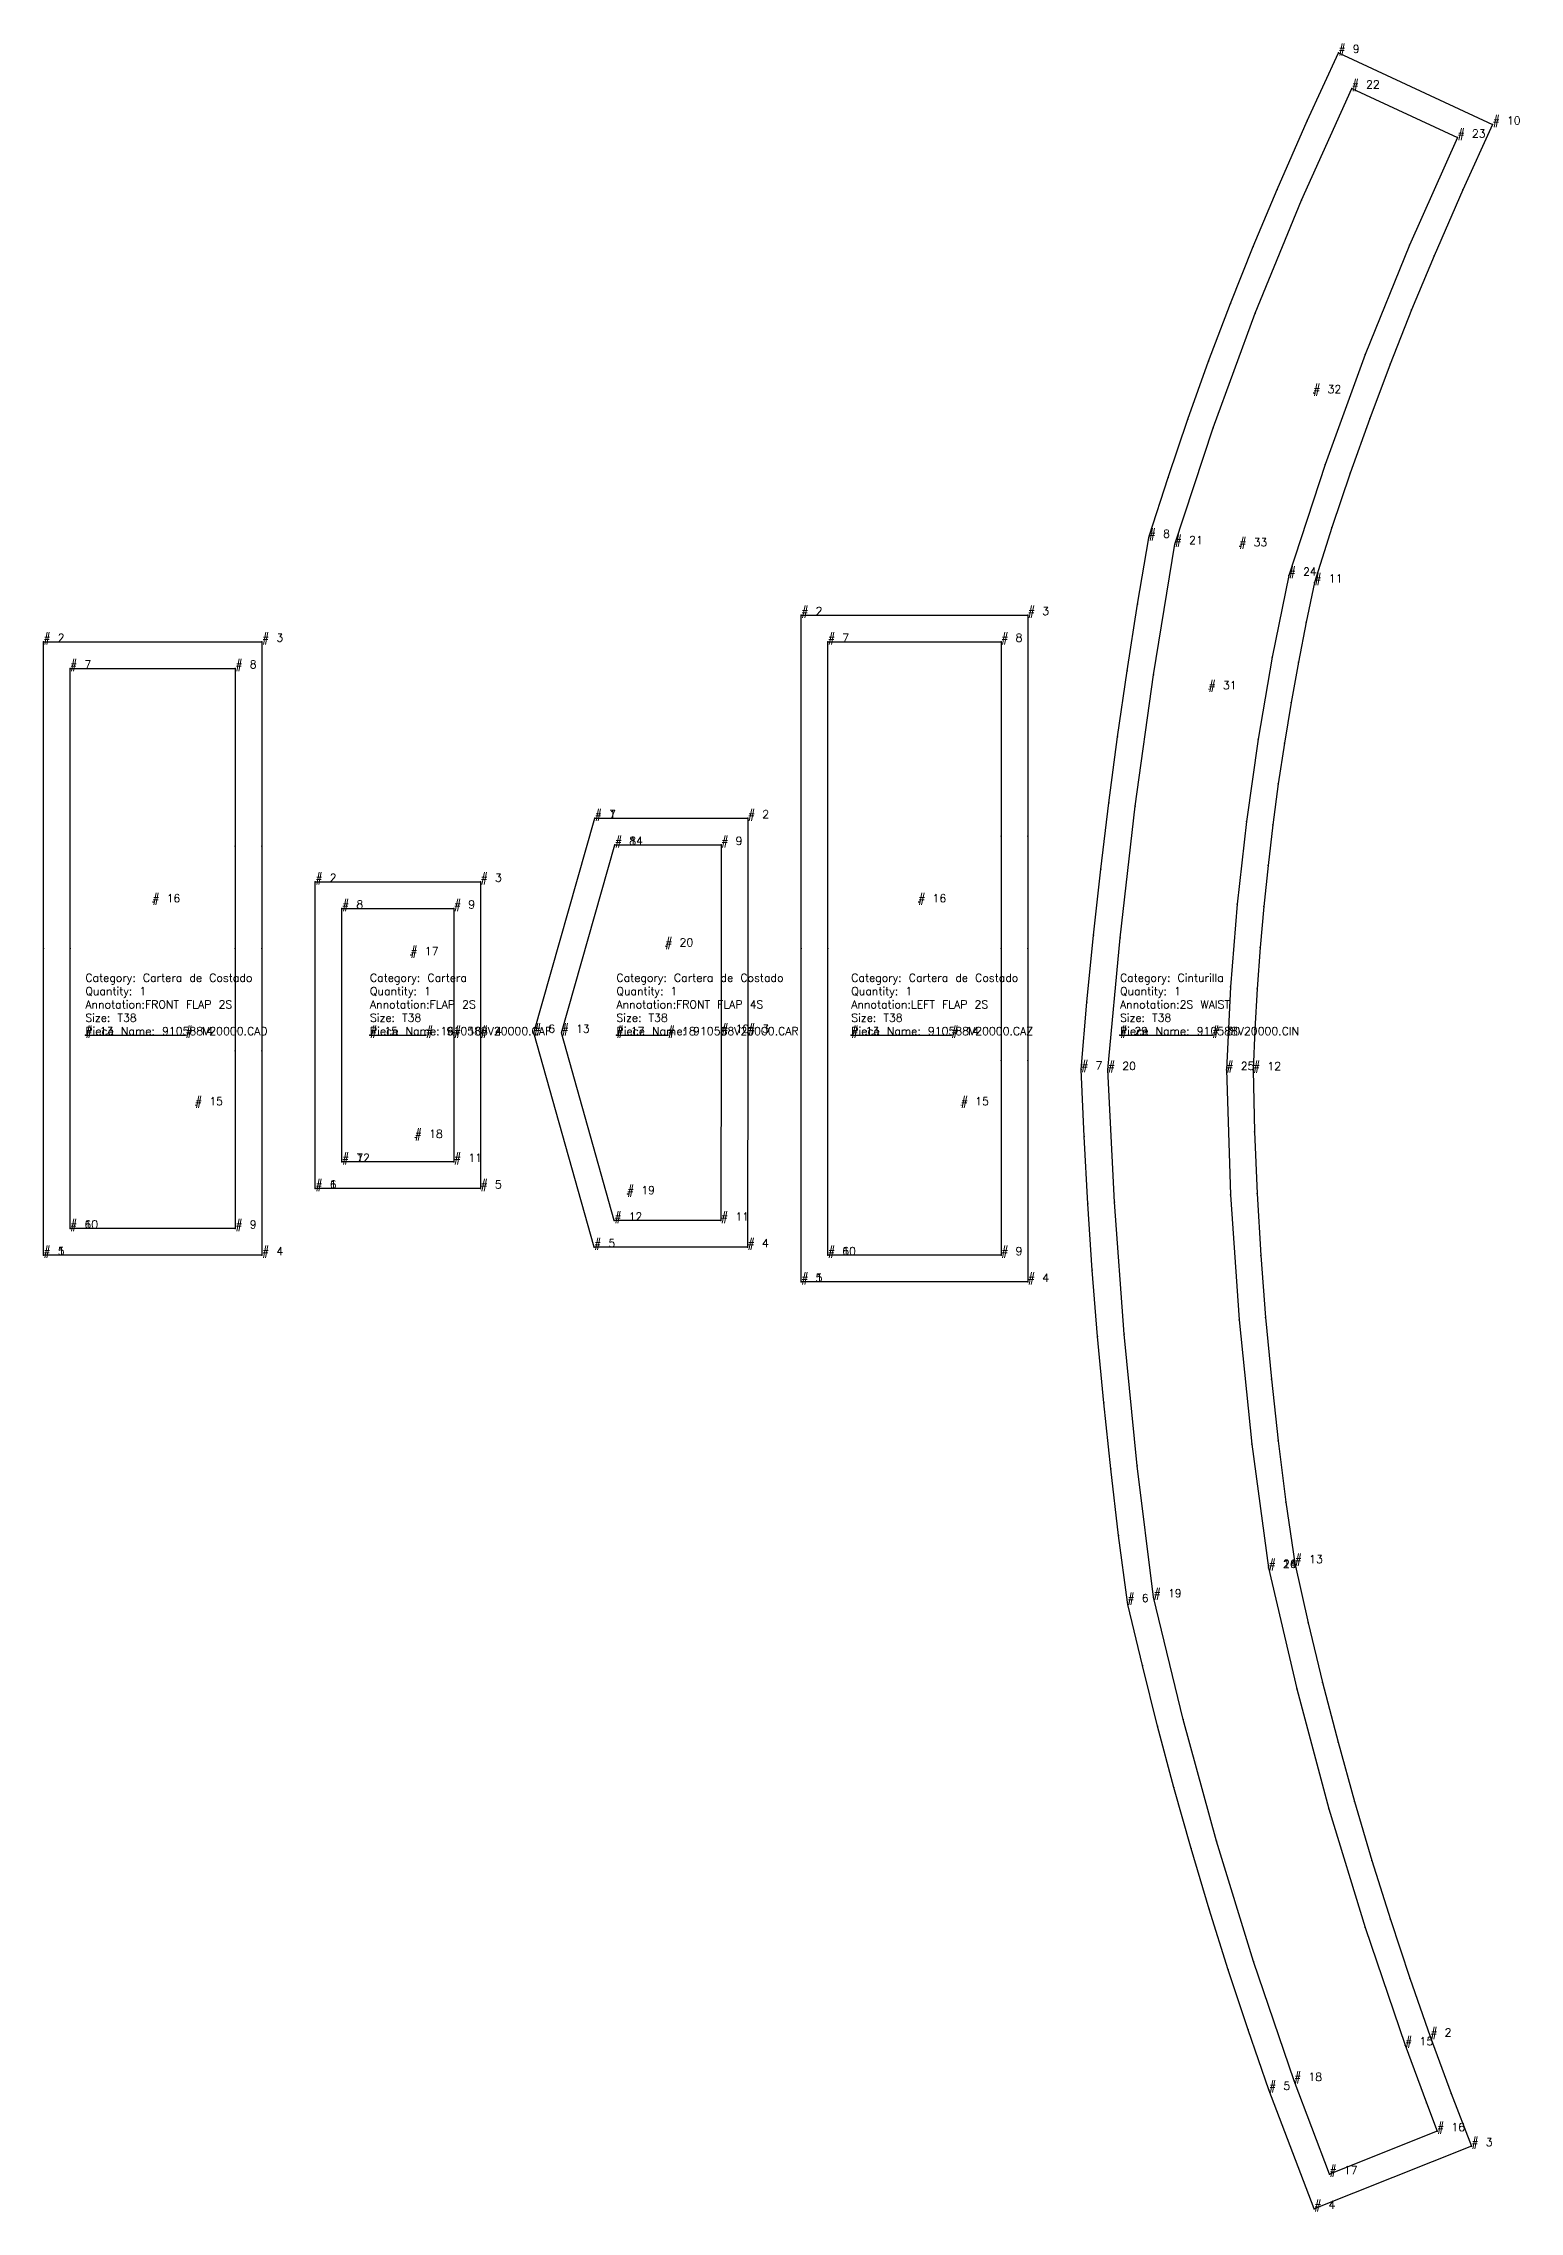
# Model space of a CAD drawing. Extents: x 0 to 8999, y -441 to 372.
# Drawn here: x 1571 to 2125, y -441 to 372 of the extents above; entities that cross this region are included whole.
import ezdxf

# ---------------------------------------------------------------- set-up
doc = ezdxf.new("R2010")
doc.units = 0
for name, color, linetype in [('1', 7, 'CONTINUOUS'), ('14', 7, 'CONTINUOUS'), ('15', 7, 'CONTINUOUS'), ('2', 1, 'CONTINUOUS'), ('3', 2, 'CONTINUOUS'), ('4', 3, 'CONTINUOUS'), ('7', 5, 'CONTINUOUS')]:
    doc.layers.add(name, color=color, linetype=linetype)
doc.styles.get("Standard").update_dxf_attribs({"font": 'txt', "bigfont": '   '})

# ---------------------------------------------------------------- blocks, each defined once
blk = doc.blocks.new('910588V20000CAD')
at = {"layer": '1'}
blk.add_lwpolyline([(-15.75, -82.5), (-15.75, 32.5), (-15.75, 147.5), (66.25, 147.5), (66.25, 70.887), (66.25, 32.5), (66.25, -5.887), (66.25, -82.5), (-15.75, -82.5)], close=True, dxfattribs=at)
at = {"layer": '14'}
blk.add_lwpolyline([(-5.75, -72.5), (-5.75, 32.5), (-5.75, 137.5), (56.25, 137.5), (56.25, 70.887), (56.25, 32.5), (56.25, -5.887), (56.25, -72.5), (-5.75, -72.5)], close=True, dxfattribs=at)
at = {"layer": '2'}
for p in [(-15.75, 147.5), (66.25, 147.5), (-5.75, 137.5), (56.25, 137.5), (0, 0), (37.5, 0), (-5.75, -72.5), (-5.75, -72.5), (56.25, -72.5), (-15.75, -82.5), (-15.75, -82.5), (66.25, -82.5)]:
    blk.add_point(p, dxfattribs=at)
at = {"layer": '3'}
for p in [(56.25, 70.887), (66.25, 70.887), (-15.75, 32.5), (-5.75, 32.5), (56.25, 32.5), (66.25, 32.5), (56.25, -5.887), (66.25, -5.887)]:
    blk.add_point(p, dxfattribs=at)
at = {"layer": '7'}
blk.add_line((0, 0), (37.5, 0), dxfattribs=at)
at = {"layer": '1'}
for s, p in [('# 2', (-15.75, 147.5)), ('# 3', (66.25, 147.5)), ('Category: Cartera de Costado', (0, 20)), ('Quantity: 1', (0, 15)), ('Annotation:FRONT FLAP 2S', (0, 10)), ('Size: T38', (0, 5)), ('Piece Name: 910588V20000.CAD', (0, 0)), ('# 1', (-15.75, -82.5)), ('# 5', (-15.75, -82.5)), ('# 4', (66.25, -82.5))]:
    blk.add_text(s, height=3, dxfattribs=at).set_placement(p)
at = {"layer": '14'}
for s, p in [('# 7', (-5.75, 137.5)), ('# 8', (56.25, 137.5)), ('# 6', (-5.75, -72.5)), ('# 10', (-5.75, -72.5)), ('# 9', (56.25, -72.5))]:
    blk.add_text(s, height=3, dxfattribs=at).set_placement(p)
at = {"layer": '15'}
for s, height, p in [('2 Pieces', 0.125, (25.113, 49.81)), ('# 16', 3, (25.113, 49.81)), ('# 15', 3, (41.114, -26.335)), ('Main Fabric', 0.091, (41.114, -26.335))]:
    blk.add_text(s, height=height, dxfattribs=at).set_placement(p)
at = {"layer": '7'}
for s, p in [('# 13', (0, 0)), ('# 14', (37.5, 0))]:
    blk.add_text(s, height=3, dxfattribs=at).set_placement(p)
blk = doc.blocks.new('910588V20000CAF')
at = {"layer": '1'}
blk.add_lwpolyline([(-20.5, -57.5), (-20.5, 57.5), (41.5, 57.5), (41.5, 0), (41.5, -57.5), (-20.5, -57.5)], close=True, dxfattribs=at)
at = {"layer": '14'}
blk.add_lwpolyline([(-10.5, -47.5), (-10.5, 47.5), (31.5, 47.5), (31.5, 0), (31.5, -47.5), (-10.5, -47.5)], close=True, dxfattribs=at)
at = {"layer": '2'}
for p in [(-20.5, 57.5), (41.5, 57.5), (-10.5, 47.5), (31.5, 47.5), (0, 0), (21, 0), (31.5, 0), (41.5, 0), (-10.5, -47.5), (-10.5, -47.5), (31.5, -47.5), (-20.5, -57.5), (-20.5, -57.5), (41.5, -57.5)]:
    blk.add_point(p, dxfattribs=at)
at = {"layer": '7'}
blk.add_line((0, 0), (21, 0), dxfattribs=at)
at = {"layer": '1'}
for s, p in [('# 2', (-20.5, 57.5)), ('# 3', (41.5, 57.5)), ('Category: Cartera', (0, 20)), ('Quantity: 1', (0, 15)), ('Annotation:FLAP 2S', (0, 10)), ('Size: T38', (0, 5)), ('Piece Name: 910588V20000.CAF', (0, 0)), ('# 4', (41.5, 0)), ('# 1', (-20.5, -57.5)), ('# 6', (-20.5, -57.5)), ('# 5', (41.5, -57.5))]:
    blk.add_text(s, height=3, dxfattribs=at).set_placement(p)
at = {"layer": '14'}
for s, p in [('# 8', (-10.5, 47.5)), ('# 9', (31.5, 47.5)), ('# 10', (31.5, 0)), ('# 7', (-10.5, -47.5)), ('# 12', (-10.5, -47.5)), ('# 11', (31.5, -47.5))]:
    blk.add_text(s, height=3, dxfattribs=at).set_placement(p)
at = {"layer": '15'}
for s, height, p in [('# 17', 3, (15.189, 29.984)), ('2 Pieces', 0.125, (15.189, 29.984)), ('Main Fabric', 0.091, (16.802, -38.516)), ('# 18', 3, (16.802, -38.516))]:
    blk.add_text(s, height=height, dxfattribs=at).set_placement(p)
at = {"layer": '7'}
for s, p in [('# 15', (0, 0)), ('# 16', (21, 0))]:
    blk.add_text(s, height=3, dxfattribs=at).set_placement(p)
blk = doc.blocks.new('910588V20000CAR')
at = {"layer": '1'}
blk.add_lwpolyline([(-8.109, 81.287), (49.323, 81.287), (49.323, 0.86), (49.183, -79.549), (-8.38, -79.549), (-30.945, 0.886), (-8.109, 81.287)], close=True, dxfattribs=at)
at = {"layer": '14'}
blk.add_lwpolyline([(-0.554, 71.287), (39.323, 71.287), (39.323, 0.869), (39.2, -69.549), (-0.8, -69.549), (-20.554, 0.869), (-0.554, 71.287)], close=True, dxfattribs=at)
at = {"layer": '2'}
for p in [(-8.109, 81.287), (-8.109, 81.287), (49.323, 81.287), (-0.554, 71.287), (-0.554, 71.287), (39.323, 71.287), (-30.945, 0.886), (-20.554, 0.869), (0, 0), (19.237, 0), (39.323, 0.869), (49.323, 0.86), (-0.8, -69.549), (39.2, -69.549), (-8.38, -79.549), (49.183, -79.549)]:
    blk.add_point(p, dxfattribs=at)
at = {"layer": '7'}
blk.add_line((0, 0), (19.237, 0), dxfattribs=at)
at = {"layer": '1'}
for s, p in [('# 1', (-8.109, 81.287)), ('# 7', (-8.109, 81.287)), ('# 2', (49.323, 81.287)), ('Category: Cartera de Costado', (0, 20)), ('Quantity: 1', (0, 15)), ('Annotation:FRONT FLAP 4S', (0, 10)), ('Size: T38', (0, 5)), ('# 6', (-30.945, 0.886)), ('Piece Name: 910588V20000.CAR', (0, 0)), ('# 3', (49.323, 0.86)), ('# 5', (-8.38, -79.549)), ('# 4', (49.183, -79.549))]:
    blk.add_text(s, height=3, dxfattribs=at).set_placement(p)
at = {"layer": '14'}
for s, p in [('# 8', (-0.554, 71.287)), ('# 14', (-0.554, 71.287)), ('# 9', (39.323, 71.287)), ('# 13', (-20.554, 0.869)), ('# 10', (39.323, 0.869)), ('# 12', (-0.8, -69.549)), ('# 11', (39.2, -69.549))]:
    blk.add_text(s, height=3, dxfattribs=at).set_placement(p)
at = {"layer": '15'}
for s, height, p in [('4 Pieces', 0.125, (18.289, 33.245)), ('# 20', 3, (18.289, 33.245)), ('# 19', 3, (3.951, -59.661)), ('Main Fabric', 0.091, (3.951, -59.661))]:
    blk.add_text(s, height=height, dxfattribs=at).set_placement(p)
at = {"layer": '7'}
for s, p in [('# 17', (0, 0)), ('# 18', (19.237, 0))]:
    blk.add_text(s, height=3, dxfattribs=at).set_placement(p)
blk = doc.blocks.new('910588V20000CAZ')
at = {"layer": '1'}
blk.add_lwpolyline([(-18.75, -92.5), (-18.75, 32.5), (-18.75, 157.5), (66.25, 157.5), (66.25, 74.543), (66.25, 32.5), (66.25, -9.543), (66.25, -92.5), (-18.75, -92.5)], close=True, dxfattribs=at)
at = {"layer": '14'}
blk.add_lwpolyline([(-8.75, -82.5), (-8.75, 32.5), (-8.75, 147.5), (56.25, 147.5), (56.25, 74.543), (56.25, 32.5), (56.25, -9.543), (56.25, -82.5), (-8.75, -82.5)], close=True, dxfattribs=at)
at = {"layer": '2'}
for p in [(-18.75, 157.5), (66.25, 157.5), (-8.75, 147.5), (56.25, 147.5), (0, 0), (37.5, 0), (-8.75, -82.5), (-8.75, -82.5), (56.25, -82.5), (-18.75, -92.5), (-18.75, -92.5), (66.25, -92.5)]:
    blk.add_point(p, dxfattribs=at)
at = {"layer": '3'}
for p in [(56.25, 74.543), (66.25, 74.543), (-18.75, 32.5), (-8.75, 32.5), (56.25, 32.5), (66.25, 32.5), (56.25, -9.543), (66.25, -9.543)]:
    blk.add_point(p, dxfattribs=at)
at = {"layer": '7'}
blk.add_line((0, 0), (37.5, 0), dxfattribs=at)
at = {"layer": '1'}
for s, p in [('# 2', (-18.75, 157.5)), ('# 3', (66.25, 157.5)), ('Category: Cartera de Costado', (0, 20)), ('Quantity: 1', (0, 15)), ('Annotation:LEFT FLAP 2S', (0, 10)), ('Size: T38', (0, 5)), ('Piece Name: 910588V20000.CAZ', (0, 0)), ('# 1', (-18.75, -92.5)), ('# 5', (-18.75, -92.5)), ('# 4', (66.25, -92.5))]:
    blk.add_text(s, height=3, dxfattribs=at).set_placement(p)
at = {"layer": '14'}
for s, p in [('# 7', (-8.75, 147.5)), ('# 8', (56.25, 147.5)), ('# 6', (-8.75, -82.5)), ('# 10', (-8.75, -82.5)), ('# 9', (56.25, -82.5))]:
    blk.add_text(s, height=3, dxfattribs=at).set_placement(p)
at = {"layer": '15'}
for s, height, p in [('2 Pieces', 0.125, (25.113, 49.81)), ('# 16', 3, (25.113, 49.81)), ('# 15', 3, (41.114, -26.335)), ('Main Fabric', 0.091, (41.114, -26.335))]:
    blk.add_text(s, height=height, dxfattribs=at).set_placement(p)
at = {"layer": '7'}
for s, p in [('# 13', (0, 0)), ('# 14', (37.5, 0))]:
    blk.add_text(s, height=3, dxfattribs=at).set_placement(p)
blk = doc.blocks.new('910588V20000CIN')
at = {"layer": '1'}
blk.add_lwpolyline([(65.573, -198.027), (70.597, -220.429), (75.991, -242.746), (81.793, -265.119), (87.968, -287.392), (94.519, -309.575), (101.438, -331.646), (108.73, -353.62), (116.386, -375.47), (124.27, -396.949), (131.779, -416.643), (72.843, -440.201), (55.879, -395.524), (48.067, -373.057), (40.59, -350.476), (33.456, -327.798), (26.651, -305.018), (20.179, -282.157), (14.075, -259.196), (8.414, -236.409), (2.983, -213.566), (2.76, -212.614), (-0.502, -187.658), (-3.452, -162.664), (-6.069, -137.856), (-8.377, -113.018), (-10.376, -88.158), (-12.065, -63.274), (-13.462, -38.083), (-14.545, -12.877), (-12.378, 12.295), (-9.918, 37.441), (-7.199, 62.265), (-4.193, 87.055), (-0.898, 111.815), (2.683, 136.535), (6.602, 161.542), (10.812, 186.501), (11.004, 187.099), (18.106, 209.062), (25.466, 230.939), (33.246, 252.681), (41.438, 274.273), (50.007, 295.74), (58.922, 317.066), (70.196, 342.791), (81.954, 368.297), (139.766, 341.447), (128.549, 316.944), (117.796, 292.234), (109.385, 271.971), (101.309, 251.573), (93.655, 231.199), (86.359, 210.694), (79.48, 190.263), (72.951, 169.719), (69.811, 154.822), (66.893, 139.879), (64.159, 124.68), (61.654, 109.442), (59.377, 94.166), (57.33, 78.858), (55.514, 63.525), (53.929, 48.166), (52.574, 32.785), (51.45, 17.387), (50.564, 2.112), (49.905, -13.174), (50.493, -36.312), (51.471, -59.439), (52.847, -82.674), (54.616, -105.883), (56.779, -129.061), (59.334, -152.199), (62.261, -175.139), (65.573, -198.027)], close=True, dxfattribs=at)
at = {"layer": '14'}
blk.add_lwpolyline([(55.728, -199.84), (66.289, -245.177), (78.353, -290.145), (91.92, -334.717), (106.959, -378.807), (114.904, -400.453), (118.929, -411.01), (78.58, -427.139), (65.289, -392.143), (50.107, -347.403), (36.255, -302.228), (23.757, -256.692), (12.612, -210.811), (6.487, -161.553), (1.586, -112.155), (-2.083, -62.659), (-4.522, -13.09), (0.03, 36.409), (5.728, 85.794), (12.572, 135.043), (20.556, 184.117), (34.909, 227.643), (50.761, 270.652), (68.113, 313.124), (86.923, 354.963), (126.618, 336.527), (108.594, 296.152), (91.977, 255.17), (76.908, 213.967), (63.266, 172.277), (57.063, 141.723), (51.774, 110.99), (47.407, 80.109), (43.974, 49.118), (41.47, 18.041), (39.896, -13.09), (41.482, -59.946), (44.651, -106.728), (49.403, -153.38), (55.728, -199.84)], close=True, dxfattribs=at)
at = {"layer": '2'}
for p in [(81.954, 368.297), (86.923, 354.963), (126.618, 336.527), (139.766, 341.447), (10.812, 186.501), (20.556, 184.117), (63.266, 172.277), (72.951, 169.719), (0, 0), (34.519, 0), (-14.545, -12.877), (-4.522, -13.09), (39.896, -13.09), (49.905, -13.174), (55.728, -199.84), (55.728, -199.84), (65.573, -198.027), (65.573, -198.027), (12.612, -210.811), (2.76, -212.614), (106.959, -378.807), (116.386, -375.47), (55.879, -395.524), (65.289, -392.143), (118.929, -411.01), (131.779, -416.643), (78.58, -427.139), (72.843, -440.201)]:
    blk.add_point(p, dxfattribs=at)
at = {"layer": '3'}
for p in [(70.196, 342.791), (58.922, 317.066), (68.113, 313.124), (128.549, 316.944), (50.007, 295.74), (108.594, 296.152), (117.796, 292.234), (41.438, 274.273), (50.761, 270.652), (109.385, 271.971), (33.246, 252.681), (91.977, 255.17), (101.309, 251.573), (25.466, 230.939), (93.655, 231.199), (34.909, 227.643), (76.908, 213.967), (18.106, 209.062), (86.359, 210.694), (11.004, 187.099), (79.48, 190.263), (6.602, 161.542), (69.811, 154.822), (57.063, 141.723), (66.893, 139.879), (2.683, 136.535), (12.572, 135.043), (64.159, 124.68), (-0.898, 111.815), (51.774, 110.99), (61.654, 109.442), (59.377, 94.166), (-4.193, 87.055), (5.728, 85.794), (47.407, 80.109), (57.33, 78.858), (-7.199, 62.265), (55.514, 63.525), (43.974, 49.118), (53.929, 48.166), (-9.918, 37.441), (0.03, 36.409), (52.574, 32.785), (41.47, 18.041), (51.45, 17.387), (-12.378, 12.295), (50.564, 2.112), (-13.462, -38.083), (50.493, -36.312), (-12.065, -63.274), (-2.083, -62.659), (41.482, -59.946), (51.471, -59.439), (-10.376, -88.158), (52.847, -82.674), (-8.377, -113.018), (1.586, -112.155), (44.651, -106.728), (54.616, -105.883), (56.779, -129.061), (-6.069, -137.856), (49.403, -153.38), (59.334, -152.199), (6.487, -161.553), (-3.452, -162.664), (62.261, -175.139), (-0.502, -187.658), (2.983, -213.566), (70.597, -220.429), (8.414, -236.409), (75.991, -242.746), (66.289, -245.177), (14.075, -259.196), (23.757, -256.692), (81.793, -265.119), (20.179, -282.157), (78.353, -290.145), (87.968, -287.392), (26.651, -305.018), (36.255, -302.228), (94.519, -309.575), (33.456, -327.798), (101.438, -331.646), (91.92, -334.717), (50.107, -347.403), (40.59, -350.476), (108.73, -353.62), (48.067, -373.057), (124.27, -396.949), (114.904, -400.453)]:
    blk.add_point(p, dxfattribs=at)
at = {"layer": '4'}
for p in [(11.004, 187.099, 5), (20.556, 184.117, 5), (-14.545, -12.877, 5), (-4.522, -13.09, 5), (39.896, -13.09, 5), (49.905, -13.174, 5), (12.612, -210.811, 5), (2.983, -213.566, 5), (55.879, -395.524, 5), (65.289, -392.143, 5)]:
    blk.add_point(p, dxfattribs=at)
at = {"layer": '7'}
blk.add_line((0, 0), (34.519, 0), dxfattribs=at)
at = {"layer": '1'}
for s, p in [('# 9', (81.954, 368.297)), ('# 10', (139.766, 341.447)), ('# 8', (10.812, 186.501)), ('# 11', (72.951, 169.719)), ('Category: Cinturilla', (0, 20)), ('Quantity: 1', (0, 15)), ('Annotation:2S WAIST', (0, 10)), ('Size: T38', (0, 5)), ('Piece Name: 910588V20000.CIN', (0, 0)), ('# 7', (-14.545, -12.877)), ('# 12', (49.905, -13.174)), ('# 1', (65.573, -198.027)), ('# 13', (65.573, -198.027)), ('# 6', (2.76, -212.614)), ('# 2', (116.386, -375.47)), ('# 5', (55.879, -395.524)), ('# 3', (131.779, -416.643)), ('# 4', (72.843, -440.201))]:
    blk.add_text(s, height=3, dxfattribs=at).set_placement(p)
at = {"layer": '14'}
for s, p in [('# 22', (86.923, 354.963)), ('# 23', (126.618, 336.527)), ('# 21', (20.556, 184.117)), ('# 24', (63.266, 172.277)), ('# 20', (-4.522, -13.09)), ('# 25', (39.896, -13.09)), ('# 14', (55.728, -199.84)), ('# 26', (55.728, -199.84)), ('# 19', (12.612, -210.811)), ('# 15', (106.959, -378.807)), ('# 18', (65.289, -392.143)), ('# 16', (118.929, -411.01)), ('# 17', (78.58, -427.139))]:
    blk.add_text(s, height=3, dxfattribs=at).set_placement(p)
at = {"layer": '15'}
for s, p in [('# 32', (72.476, 240.695)), ('# 33', (44.735, 183.279)), ('# 31', (33.219, 129.665))]:
    blk.add_text(s, height=3, dxfattribs=at).set_placement(p)
for s, height, rotation, p in [('2 Pieces', 0.126, -8.715, (72.476, 240.695)), ('Waistband', 0.112, -8.692, (44.735, 183.279)), ('Main Fabric', 0.092, -0.776, (33.219, 129.665))]:
    blk.add_text(s, height=height, rotation=rotation, dxfattribs=at).set_placement(p)
at = {"layer": '7'}
for s, p in [('# 29', (0, 0)), ('# 30', (34.519, 0))]:
    blk.add_text(s, height=3, dxfattribs=at).set_placement(p)

msp = doc.modelspace()

# ---------------------------------------------------------------- block references
at = {"layer": '1'}
for name, p in [('910588V20000CIN', (1974.809, 0)), ('910588V20000CAZ', (1874.014, 0)), ('910588V20000CAD', (1586.746, 0)), ('910588V20000CAR', (1785.941, 0)), ('910588V20000CAF', (1693.496, 0))]:
    msp.add_blockref(name, p, dxfattribs=at)

doc.saveas('drawing.dxf')
